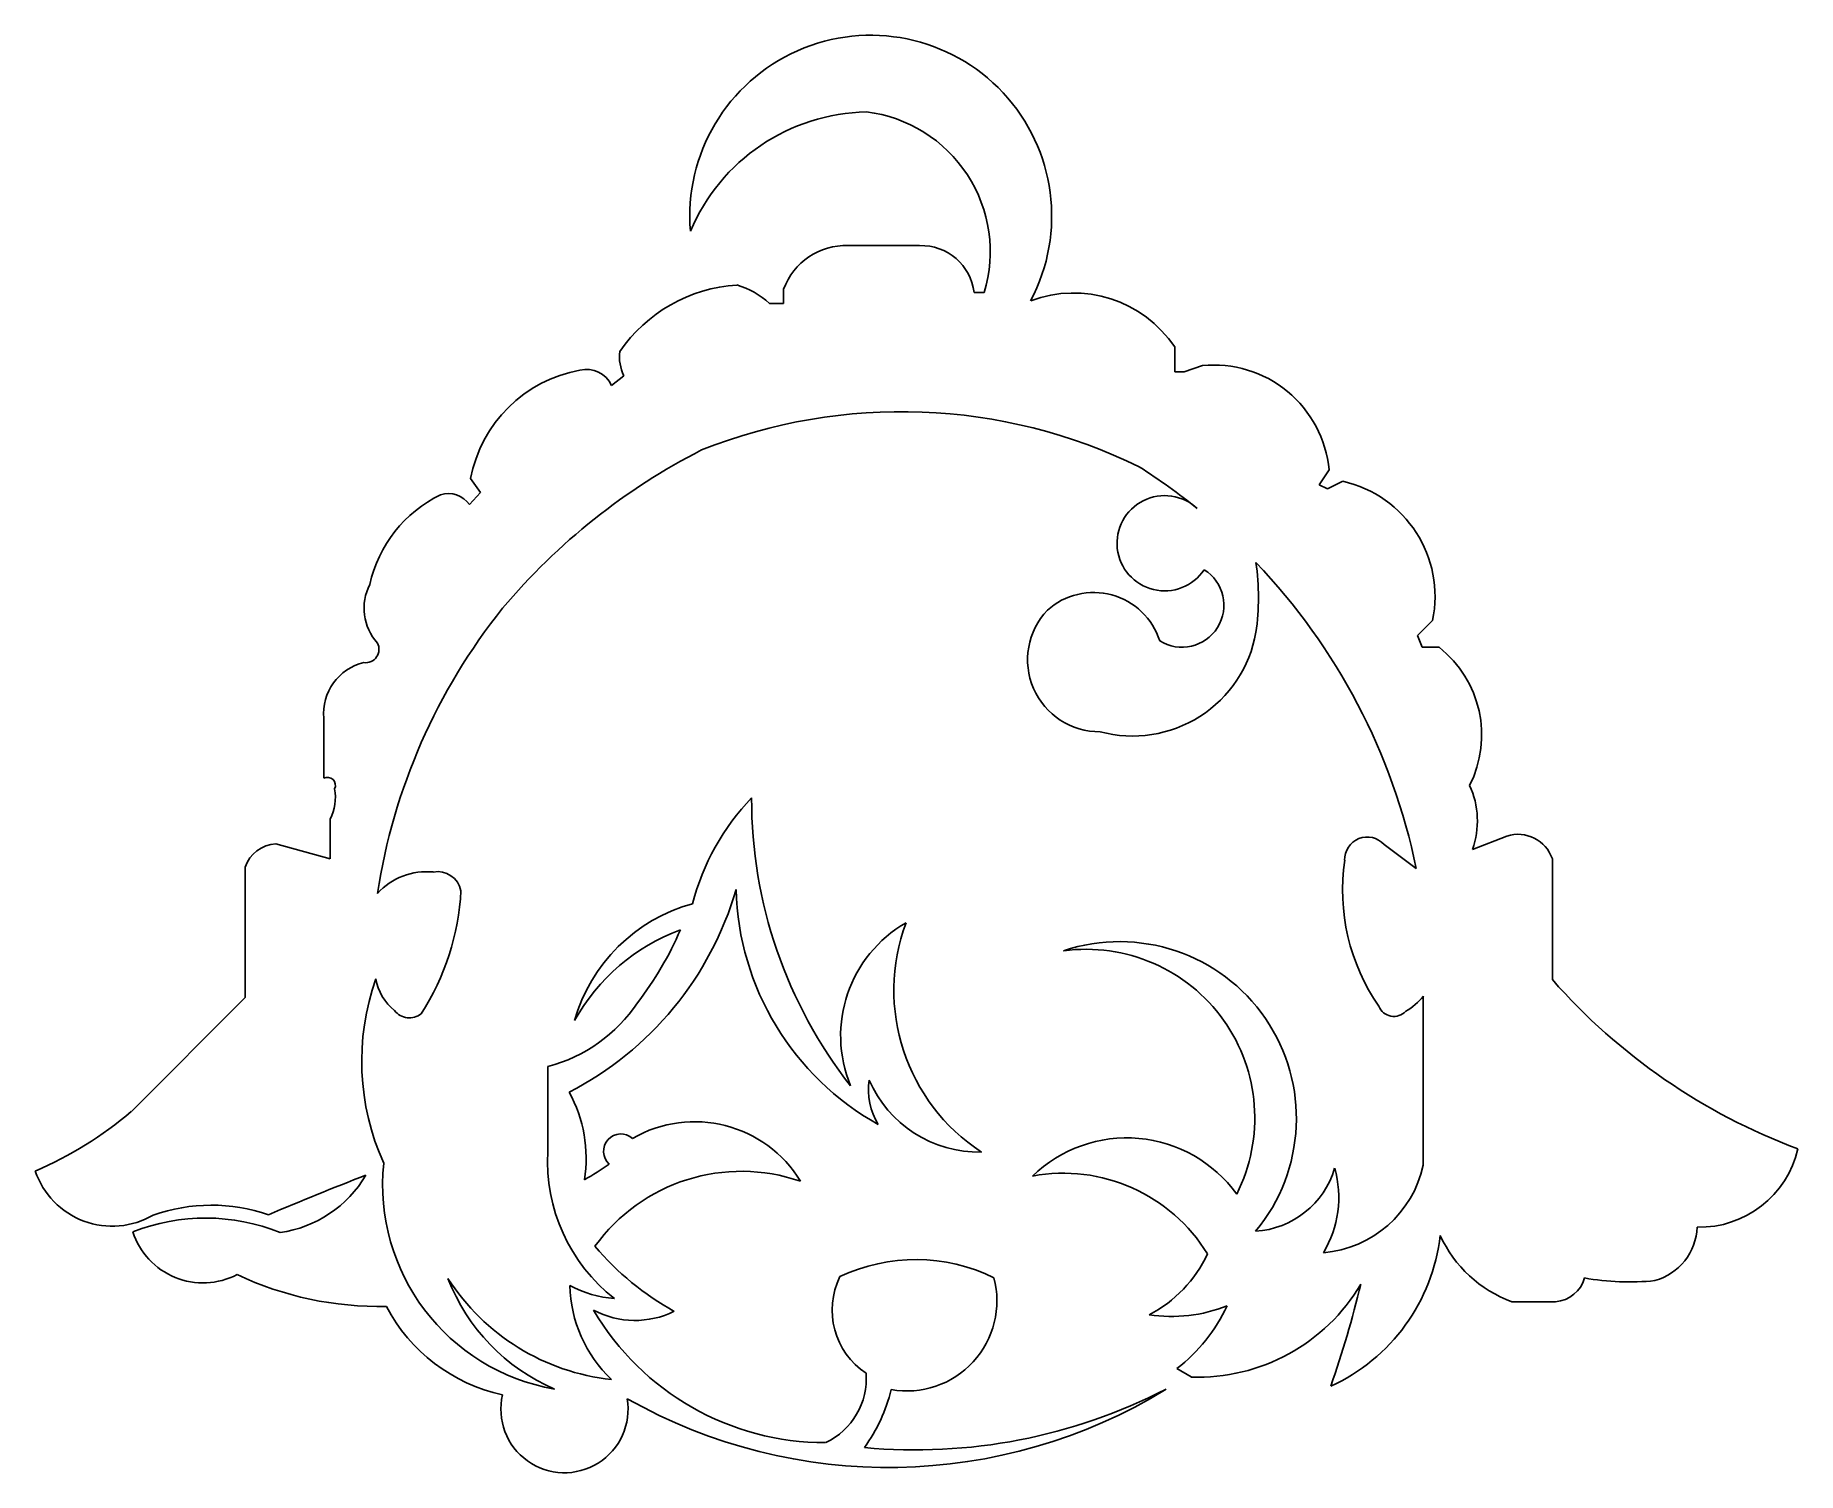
# Model space of a CAD drawing. Header units: millimetres. Extents: x 2185.2 to 2245, y 1465.7 to 1514.5.
import ezdxf

# ---------------------------------------------------------------- set-up
doc = ezdxf.new("R2010")
doc.units = ezdxf.units.MM

msp = doc.modelspace()

# ---------------------------------------------------------------- linework, layer by layer
for p, q in [((2212.771, 1507.323), (2215.195, 1507.323)), ((2210.583, 1505.362), (2210.583, 1505.85)), ((2210.102, 1505.362), (2210.583, 1505.362)), ((2217.041, 1505.73), (2217.383, 1505.73)), ((2223.847, 1503.886), (2223.847, 1503.04)), ((2204.747, 1502.582), (2205.168, 1502.909)), ((2223.847, 1503.04), (2224.164, 1503.04)), ((2224.164, 1503.04), (2224.786, 1503.251)), ((2200.3, 1498.948), (2199.966, 1499.419)), ((2229.08, 1499.719), (2228.751, 1499.212)), ((2228.751, 1499.212), (2229.03, 1499.069)), ((2229.03, 1499.069), (2229.544, 1499.33)), ((2199.927, 1498.536), (2200.3, 1498.948)), ((2232.59, 1494.601), (2232.084, 1494.102)), ((2232.084, 1494.102), (2232.239, 1493.697)), ((2232.239, 1493.697), (2232.81, 1493.697)), ((2194.985, 1489.253), (2194.985, 1491.287)), ((2195.201, 1486.519), (2195.201, 1487.866)), ((2233.942, 1486.834), (2235.113, 1487.293)), ((2193.366, 1487.024), (2195.201, 1486.519)), ((2230.945, 1487.005), (2231.767, 1486.397)), ((2192.317, 1481.82), (2192.317, 1486.238)), ((2231.767, 1486.397), (2232.04, 1486.194)), ((2236.655, 1486.523), (2236.655, 1482.422)), ((2232.278, 1481.859), (2232.278, 1476.122)), ((2188.46, 1477.946), (2192.317, 1481.82)), ((2202.589, 1476.588), (2202.589, 1479.475)), ((2236.766, 1471.496), (2235.283, 1471.496)), ((2224.408, 1468.942), (2223.922, 1469.227)), ((2224.408, 1468.942), (2223.922, 1469.227))]:
    msp.add_line(p, q)
for centre, radius, start, end in [((2213.537, 1508.323), 6.137, 332.10229, 184.77169), ((2213.519, 1505.245), 6.616, 91.08505, 157.16588), ((2212.811, 1507.118), 4.778, 343.10658, 82.99405), ((2212.69, 1505.082), 2.242, 87.91995, 159.99578), ((2215.255, 1505.527), 1.797, 6.46853, 91.93678), ((2209.337, 1500.763), 5.235, 93.75611, 145.41139), ((2208.216, 1503.309), 2.789, 47.43752, 73.80377), ((2220.413, 1501.576), 4.139, 33.92653, 110.52733), ((2206.424, 1503.549), 1.41, 172.44453, 206.98111), ((2204.499, 1498.56), 4.613, 100.30089, 169.27734), ((2203.885, 1502.165), 0.958, 25.76174, 102.70766), ((2225.179, 1499.353), 3.918, 5.366, 95.75936), ((2214.577, 1483.375), 18.315, 63.85842, 111.71835), ((2217.679, 1481.053), 21.715, 117.06218, 139.97075), ((2211.249, 1481.907), 21.229, 50.99313, 57.52954), ((2228.666, 1495.419), 4.009, 348.22652, 77.3534), ((2200.923, 1494.842), 4.487, 116.1519, 167.26209), ((2199.21, 1498.038), 0.872, 34.77039, 107.6873), ((2223.505, 1497.226), 1.615, 46.78888, 326.14485), ((2224.092, 1495.121), 1.422, 237.94979, 57.94979), ((2211.249, 1481.907), 21.229, 11.65252, 43.68563), ((2218.577, 1495.386), 8.11, 351.61242, 8.38758), ((2198.129, 1495.025), 1.776, 153.00912, 221.79608), ((2216.978, 1482.267), 20.403, 141.31567, 171.31944), ((2221.098, 1493.208), 2.348, 17.54866, 131.95256), ((2221.299, 1493.273), 2.443, 136.46521, 270.43114), ((2196.407, 1493.626), 0.452, 262.19093, 28.33), ((2222.42, 1494.927), 4.242, 254.9332, 350.18592), ((2230.484, 1490.725), 3.774, 333.02189, 51.95101), ((2196.756, 1491.448), 1.778, 103.36378, 185.20149), ((2195.113, 1489.016), 0.269, 333.25891, 118.45062), ((2231.241, 1487.808), 2.871, 340.16895, 24.82023), ((2193.787, 1488.601), 1.593, 332.53385, 10.66259), ((2215.291, 1483.003), 8.046, 136.05416, 165.659), ((2225.237, 1488.534), 15.739, 179.80635, 218.10974), ((2230.376, 1486.493), 0.766, 41.9761, 181.61115), ((2235.487, 1486.113), 1.238, 19.34303, 107.60501), ((2193.417, 1485.864), 1.161, 92.50591, 161.21225), ((2198.482, 1483.817), 2.267, 84.45043, 137.57073), ((2198.85, 1485.285), 0.802, 11.01075, 100.69084), ((2236.489, 1485.467), 6.951, 171.69397, 214.61855), ((2191.162, 1485.869), 8.486, 327.12923, 357.09126), ((2198.125, 1488.64), 11.297, 297.33854, 343.75006), ((2218.378, 1485.723), 9.41, 181.48339, 240.8478), ((2208.999, 1479.476), 5.722, 105.23788, 164.23177), ((2216.947, 1480.513), 4.43, 119.96339, 202.46373), ((2220.886, 1482.063), 6.564, 159.59437, 236.76276), ((2209.425, 1477.755), 6.776, 110.21379, 151.09016), ((2196.539, 1488.648), 11.478, 322.36563, 336.73468), ((2221.977, 1477.715), 5.996, 320.28635, 108.47816), ((2220.839, 1477.728), 5.724, 333.21517, 97.65766), ((2204.652, 1479.652), 8.379, 160.46816, 204.39728), ((2198.494, 1482.744), 1.763, 189.49354, 231.15385), ((2230.574, 1483.243), 2.196, 300.34287, 320.91444), ((2252.24, 1496.119), 20.749, 221.31086, 249.50811), ((2197.892, 1481.768), 0.642, 218.20979, 308.21155), ((2201.25, 1484.572), 5.27, 284.71945, 326.17954), ((2231.281, 1481.728), 0.554, 202.29206, 316.63766), ((2215.762, 1478.698), 2.302, 172.03868, 211.23749), ((2217.21, 1480.637), 4.065, 203.49048, 271.10735), ((2199.226, 1476.367), 4.659, 350.9472, 28.69896), ((2179.978, 1487.979), 13.137, 293.42569, 310.20899), ((2205.064, 1476.599), 0.587, 47.87175, 227.87175), ((2207.565, 1473.397), 4.204, 31.27729, 120.09767), ((2208.463, 1476.244), 5.884, 176.65518, 232.0724), ((2222.223, 1472.457), 4.596, 35.84473, 134.07529), ((2241.659, 1477.426), 3.4, 268.41857, 347.39155), ((2187.811, 1476.814), 2.757, 198.82922, 300.35218), ((2204.012, 1475.459), 7.029, 174.02782, 260.15889), ((2198.696, 1484.74), 10.452, 299.39977, 304.85822), ((2209.149, 1469.798), 6.121, 70.83789, 144.24715), ((2226.39, 1476.885), 3.008, 273.78045, 343.31137), ((2228.568, 1476.944), 3.8, 274.83689, 347.51916), ((2225.765, 1475.033), 3.644, 329.01454, 15.73864), ((2240.692, 1362.241), 121.876, 111.3029, 112.98013), ((2192.94, 1477.834), 4.032, 278.0184, 329.52306), ((2220.067, 1470.118), 5.737, 31.50619, 100.45847), ((2191.172, 1468.844), 5.926, 70.90191, 109.39255), ((2190.982, 1467.633), 6.701, 67.90325, 111.6358), ((2190.894, 1474.641), 2.507, 198.11886, 297.39059), ((2226.471, 1474.467), 6.419, 294.55877, 353.54315), ((2236.764, 1475.539), 4.306, 204.62596, 249.87572), ((2239.601, 1474.102), 1.965, 285.67616, 357.80916), ((2211.614, 1479.703), 9.762, 220.41438, 240.9535), ((2215.064, 1466.916), 6.008, 63.81779, 115.33686), ((2220.971, 1474.966), 4.396, 297.15201, 335.11067), ((2196.861, 1482.599), 11.264, 244.70542, 271.26671), ((2205.457, 1474.698), 6.708, 201.10938, 246.76463), ((2205.541, 1476.349), 7.534, 212.67331, 263.93412), ((2214.786, 1471.209), 2.559, 153.639, 236.65435), ((2214.758, 1471.525), 3.059, 260.01281, 14.81225), ((2236.673, 1472.607), 1.115, 274.80025, 344.12122), ((2239.276, 1481.047), 8.879, 260.06718, 275.53085), ((2207.867, 1472.149), 4.537, 181.28394, 226.51201), ((2205.075, 1475.189), 3.593, 240.9641, 266.3585), ((2224.639, 1475.34), 6.403, 267.92781, 329.52244), ((2195.705, 1480.333), 35.424, 340.70582, 346.54856), ((2202.294, 1474.057), 5.855, 207.67682, 257.71624), ((2205.543, 1473.876), 3.016, 242.21359, 296.18561), ((2211.987, 1475.821), 9.106, 210.4446, 270.1312), ((2223.746, 1476.046), 5.05, 261.23398, 291.82584), ((2220.337, 1473.837), 5.84, 307.86735, 334.87487), ((2210.972, 1468.896), 2.414, 295.42913, 4.16623), ((2203.15, 1467.85), 2.157, 166.95361, 9.49083), ((2214.144, 1483.874), 18.003, 240.49727, 301.50756), ((2215.043, 1485.096), 18.628, 264.69763, 297.1808), ((2209.003, 1469.73), 5.364, 323.62006, 346.88378)]:
    msp.add_arc(centre, radius, start, end)

doc.saveas('drawing.dxf')
